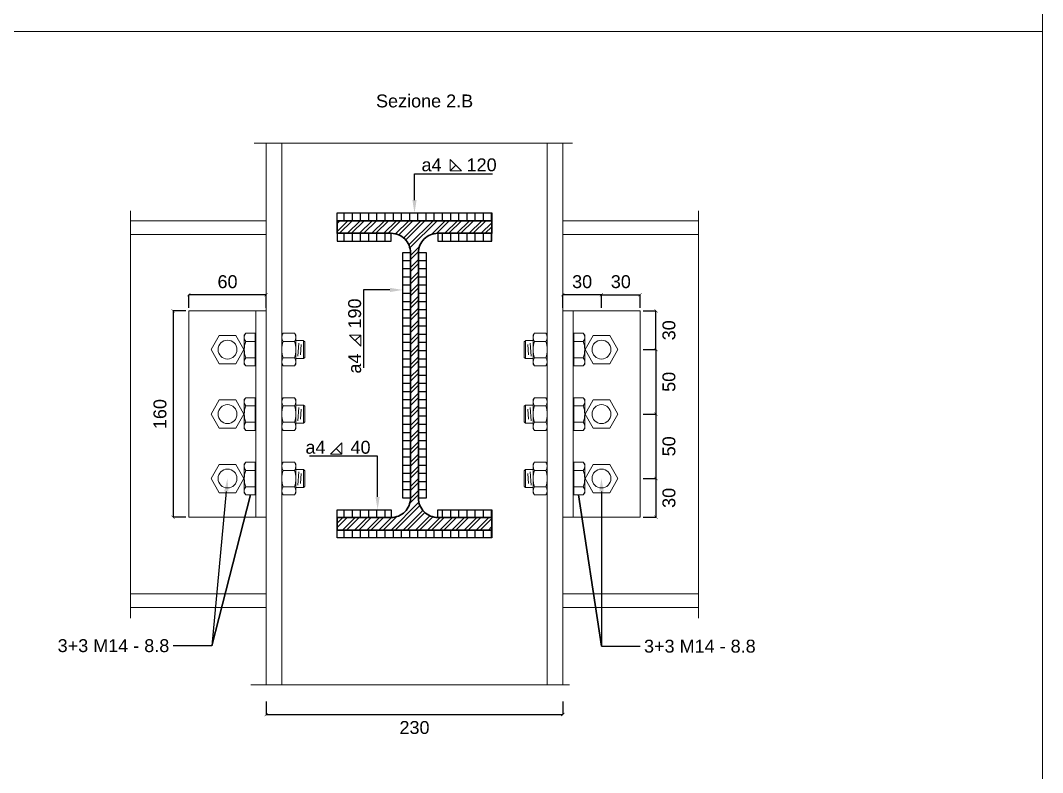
# Model space of a CAD drawing. Header units: millimetres. Extents: x 1415 to 3549, y 2194 to 4677.
# Drawn here: x 1784.162 to 1784.955, y 2312.565 to 2313.148 of the extents above; entities that cross this region are included whole.
import ezdxf
from ezdxf import colors
from ezdxf.entities.mleader import LeaderData, LeaderLine
from ezdxf.math import Vec2, Vec3

# ---------------------------------------------------------------- set-up
doc = ezdxf.new("R2010")
doc.units = ezdxf.units.MM
doc.linetypes.add('ACAD_ISO02W100', pattern=[15, 12, -3])
doc.linetypes.add('DASHDOT', pattern=[1, 0.5, -0.25, 0, -0.25])
doc.layers.get('0').update_dxf_attribs({"plot": 0})
for name, color, linetype, lineweight in [('bulloni', 170, 'Continuous', 15), ('giunti', 7, 'Continuous', 15), ('Layer3', 7, 'Continuous', 15), ('Layer4', 7, 'Continuous', 15), ('quote', 252, 'Continuous', 5), ('sezionato particolari', 7, 'Continuous', 30), ('sezione', 18, 'ACAD_ISO02W100', 20)]:
    doc.layers.add(name, color=color, linetype=linetype, lineweight=lineweight)
doc.layers.add('retini', color=7, linetype='DASHDOT', lineweight=9, true_color=0x636466)
doc.layers.add('saldatura', color=6, linetype='Continuous')
doc.styles.get("Standard").update_dxf_attribs({"font": 'arial.ttf'})
doc.dimstyles.new('quote acciaio', dxfattribs={"dimtxt": 0.01, "dimasz": 0.0025, "dimexe": 0, "dimexo": 0, "dimgap": 0.005, "dimtad": 2, "dimdec": 0, "dimlfac": 1000, "dimzin": 0, "dimdsep": 46, "dimtxsty": 'Standard', "dimblk": 'ARCHTICK', "dimcen": 0, "dimclre": 252, "dimadec": 0, "dimazin": 0, "dimtfac": 1, "dimtdec": 0, "dimtofl": 0, "dimtmove": 0, "dimatfit": 3, "dimfxl": 0.01, "dimfxlon": 1, "dimtolj": 1, "dimtzin": 0, "dimarcsym": 0})

# ---------------------------------------------------------------- blocks, each defined once
blk = doc.blocks.new('_ArchTick')
at = {"color": 0, "linetype": 'ByBlock', "const_width": 0.15}
blk.add_lwpolyline([(-0.5, -0.5), (0.5, 0.5)], dxfattribs=at)
blk = doc.blocks.new('*D726')
at = {"layer": 'Defpoints', "color": 0, "transparency": 16777216}
for p in [(1784.35299, 2313.05303), (1784.58299, 2313.05303), (1784.58299, 2312.60988)]:
    blk.add_point(p, dxfattribs=at)
at = {"layer": 'quote', "color": 252, "lineweight": -2, "transparency": 16777216}
for p, q in [((1784.35299, 2312.61988), (1784.35299, 2312.60988)), ((1784.58299, 2312.61988), (1784.58299, 2312.60988))]:
    blk.add_line(p, q, dxfattribs=at)
at = {"layer": 'quote', "color": 0, "linetype": 'Continuous', "lineweight": -2, "transparency": 16777216}
blk.add_line((1784.35299, 2312.60988), (1784.58299, 2312.60988), dxfattribs=at)
at = {"layer": 'quote', "color": 0, "lineweight": -2, "transparency": 16777216, "xscale": 0.0025, "yscale": 0.0025, "zscale": 0.0025, "rotation": 180}
blk.add_blockref('_ArchTick', (1784.35299, 2312.60988), dxfattribs=at)
at = {"layer": 'quote', "color": 0, "lineweight": -2, "transparency": 16777216, "xscale": 0.0025, "yscale": 0.0025, "zscale": 0.0025}
blk.add_blockref('_ArchTick', (1784.58299, 2312.60988), dxfattribs=at)
at = {"layer": 'quote', "color": 0, "transparency": 16777216, "insert": (1784.46799, 2312.59977), "char_height": 0.01, "attachment_point": 5}
blk.add_mtext('\\A1;230', dxfattribs=at)
blk = doc.blocks.new('*D725')
at = {"layer": 'Defpoints', "color": 0, "transparency": 16777216}
for p in [(1784.61299, 2312.89293), (1784.61299, 2312.84293), (1784.65524, 2312.84293)]:
    blk.add_point(p, dxfattribs=at)
at = {"layer": 'quote', "color": 252, "lineweight": -2, "transparency": 16777216}
for p, q in [((1784.64524, 2312.89293), (1784.65524, 2312.89293)), ((1784.64524, 2312.84293), (1784.65524, 2312.84293))]:
    blk.add_line(p, q, dxfattribs=at)
at = {"layer": 'quote', "color": 0, "linetype": 'Continuous', "lineweight": -2, "transparency": 16777216}
blk.add_line((1784.65524, 2312.89293), (1784.65524, 2312.84293), dxfattribs=at)
at = {"layer": 'quote', "color": 0, "lineweight": -2, "transparency": 16777216, "xscale": 0.0025, "yscale": 0.0025, "zscale": 0.0025}
for p, rotation in [((1784.65524, 2312.89293), 90), ((1784.65524, 2312.84293), 270)]:
    blk.add_blockref('_ArchTick', p, dxfattribs=dict(at, rotation=rotation))
at = {"layer": 'quote', "color": 0, "transparency": 16777216, "insert": (1784.66534, 2312.86793), "char_height": 0.01, "attachment_point": 5, "rotation": 90}
blk.add_mtext('\\A1;50', dxfattribs=at)
blk = doc.blocks.new('*D724')
at = {"layer": 'Defpoints', "color": 0, "transparency": 16777216}
for p in [(1784.61299, 2312.84293), (1784.61299, 2312.79293), (1784.65524, 2312.79293)]:
    blk.add_point(p, dxfattribs=at)
at = {"layer": 'quote', "color": 252, "lineweight": -2, "transparency": 16777216}
for p, q in [((1784.64524, 2312.84293), (1784.65524, 2312.84293)), ((1784.64524, 2312.79293), (1784.65524, 2312.79293))]:
    blk.add_line(p, q, dxfattribs=at)
at = {"layer": 'quote', "color": 0, "linetype": 'Continuous', "lineweight": -2, "transparency": 16777216}
blk.add_line((1784.65524, 2312.84293), (1784.65524, 2312.79293), dxfattribs=at)
at = {"layer": 'quote', "color": 0, "lineweight": -2, "transparency": 16777216, "xscale": 0.0025, "yscale": 0.0025, "zscale": 0.0025}
for p, rotation in [((1784.65524, 2312.84293), 90), ((1784.65524, 2312.79293), 270)]:
    blk.add_blockref('_ArchTick', p, dxfattribs=dict(at, rotation=rotation))
at = {"layer": 'quote', "color": 0, "transparency": 16777216, "insert": (1784.66534, 2312.81793), "char_height": 0.01, "attachment_point": 5, "rotation": 90}
blk.add_mtext('\\A1;50', dxfattribs=at)
blk = doc.blocks.new('*D727')
at = {"layer": 'Defpoints', "color": 0, "transparency": 16777216}
for p in [(1784.61299, 2312.79293), (1784.61299, 2312.76293), (1784.65524, 2312.76293)]:
    blk.add_point(p, dxfattribs=at)
at = {"layer": 'quote', "color": 252, "lineweight": -2, "transparency": 16777216}
for p, q in [((1784.64524, 2312.79293), (1784.65524, 2312.79293)), ((1784.64524, 2312.76293), (1784.65524, 2312.76293))]:
    blk.add_line(p, q, dxfattribs=at)
at = {"layer": 'quote', "color": 0, "linetype": 'Continuous', "lineweight": -2, "transparency": 16777216}
blk.add_line((1784.65524, 2312.79293), (1784.65524, 2312.76293), dxfattribs=at)
at = {"layer": 'quote', "color": 0, "lineweight": -2, "transparency": 16777216, "xscale": 0.0025, "yscale": 0.0025, "zscale": 0.0025}
for p, rotation in [((1784.65524, 2312.79293), 90), ((1784.65524, 2312.76293), 270)]:
    blk.add_blockref('_ArchTick', p, dxfattribs=dict(at, rotation=rotation))
at = {"layer": 'quote', "color": 0, "transparency": 16777216, "insert": (1784.66535, 2312.77793), "char_height": 0.01, "attachment_point": 5, "rotation": 90}
blk.add_mtext('\\A1;30', dxfattribs=at)
blk = doc.blocks.new('*D728')
at = {"layer": 'Defpoints', "color": 0, "transparency": 16777216}
for p in [(1784.61299, 2312.92293), (1784.65524, 2312.92293), (1784.61299, 2312.89293)]:
    blk.add_point(p, dxfattribs=at)
at = {"layer": 'quote', "color": 252, "lineweight": -2, "transparency": 16777216}
for p, q in [((1784.64524, 2312.92293), (1784.65524, 2312.92293)), ((1784.64524, 2312.89293), (1784.65524, 2312.89293))]:
    blk.add_line(p, q, dxfattribs=at)
at = {"layer": 'quote', "color": 0, "linetype": 'Continuous', "lineweight": -2, "transparency": 16777216}
blk.add_line((1784.65524, 2312.89293), (1784.65524, 2312.92293), dxfattribs=at)
at = {"layer": 'quote', "color": 0, "lineweight": -2, "transparency": 16777216, "xscale": 0.0025, "yscale": 0.0025, "zscale": 0.0025}
for p, rotation in [((1784.65524, 2312.92293), 90), ((1784.65524, 2312.89293), 270)]:
    blk.add_blockref('_ArchTick', p, dxfattribs=dict(at, rotation=rotation))
at = {"layer": 'quote', "color": 0, "transparency": 16777216, "insert": (1784.66535, 2312.90793), "char_height": 0.01, "attachment_point": 5, "rotation": 90}
blk.add_mtext('\\A1;30', dxfattribs=at)
blk = doc.blocks.new('*D729')
at = {"layer": 'Defpoints', "color": 0, "transparency": 16777216}
for p in [(1784.64299, 2312.93546), (1784.61299, 2312.89293), (1784.64299, 2312.89293)]:
    blk.add_point(p, dxfattribs=at)
at = {"layer": 'quote', "color": 252, "lineweight": -2, "transparency": 16777216}
for p, q in [((1784.61299, 2312.92546), (1784.61299, 2312.93546)), ((1784.64299, 2312.92546), (1784.64299, 2312.93546))]:
    blk.add_line(p, q, dxfattribs=at)
at = {"layer": 'quote', "color": 0, "linetype": 'Continuous', "lineweight": -2, "transparency": 16777216}
blk.add_line((1784.61299, 2312.93546), (1784.64299, 2312.93546), dxfattribs=at)
at = {"layer": 'quote', "color": 0, "lineweight": -2, "transparency": 16777216, "xscale": 0.0025, "yscale": 0.0025, "zscale": 0.0025, "rotation": 180}
blk.add_blockref('_ArchTick', (1784.61299, 2312.93546), dxfattribs=at)
at = {"layer": 'quote', "color": 0, "lineweight": -2, "transparency": 16777216, "xscale": 0.0025, "yscale": 0.0025, "zscale": 0.0025}
blk.add_blockref('_ArchTick', (1784.64299, 2312.93546), dxfattribs=at)
at = {"layer": 'quote', "color": 0, "transparency": 16777216, "insert": (1784.62799, 2312.94557), "char_height": 0.01, "attachment_point": 5}
blk.add_mtext('\\A1;30', dxfattribs=at)
blk = doc.blocks.new('*D730')
at = {"layer": 'Defpoints', "color": 0, "transparency": 16777216}
for p in [(1784.58299, 2312.93546), (1784.58299, 2312.89293), (1784.61299, 2312.89293)]:
    blk.add_point(p, dxfattribs=at)
at = {"layer": 'quote', "color": 252, "lineweight": -2, "transparency": 16777216}
for p, q in [((1784.58299, 2312.92546), (1784.58299, 2312.93546)), ((1784.61299, 2312.92546), (1784.61299, 2312.93546))]:
    blk.add_line(p, q, dxfattribs=at)
at = {"layer": 'quote', "color": 0, "linetype": 'Continuous', "lineweight": -2, "transparency": 16777216}
blk.add_line((1784.61299, 2312.93546), (1784.58299, 2312.93546), dxfattribs=at)
at = {"layer": 'quote', "color": 0, "lineweight": -2, "transparency": 16777216, "xscale": 0.0025, "yscale": 0.0025, "zscale": 0.0025, "rotation": 180}
blk.add_blockref('_ArchTick', (1784.58299, 2312.93546), dxfattribs=at)
at = {"layer": 'quote', "color": 0, "lineweight": -2, "transparency": 16777216, "xscale": 0.0025, "yscale": 0.0025, "zscale": 0.0025}
blk.add_blockref('_ArchTick', (1784.61299, 2312.93546), dxfattribs=at)
at = {"layer": 'quote', "color": 0, "transparency": 16777216, "insert": (1784.59799, 2312.94557), "char_height": 0.01, "attachment_point": 5}
blk.add_mtext('\\A1;30', dxfattribs=at)
blk = doc.blocks.new('*D731')
at = {"layer": 'Defpoints', "color": 0, "transparency": 16777216}
for p in [(1784.32299, 2312.92293), (1784.28075, 2312.76293), (1784.32299, 2312.76293)]:
    blk.add_point(p, dxfattribs=at)
at = {"layer": 'quote', "color": 252, "lineweight": -2, "transparency": 16777216}
for p, q in [((1784.29075, 2312.92293), (1784.28075, 2312.92293)), ((1784.29075, 2312.76293), (1784.28075, 2312.76293))]:
    blk.add_line(p, q, dxfattribs=at)
at = {"layer": 'quote', "color": 0, "linetype": 'Continuous', "lineweight": -2, "transparency": 16777216}
blk.add_line((1784.28075, 2312.92293), (1784.28075, 2312.76293), dxfattribs=at)
at = {"layer": 'quote', "color": 0, "lineweight": -2, "transparency": 16777216, "xscale": 0.0025, "yscale": 0.0025, "zscale": 0.0025}
for p, rotation in [((1784.28075, 2312.92293), 90), ((1784.28075, 2312.76293), 270)]:
    blk.add_blockref('_ArchTick', p, dxfattribs=dict(at, rotation=rotation))
at = {"layer": 'quote', "color": 0, "transparency": 16777216, "insert": (1784.27064, 2312.84293), "char_height": 0.01, "attachment_point": 5, "rotation": 90}
blk.add_mtext('\\A1;160', dxfattribs=at)
blk = doc.blocks.new('*D732')
at = {"layer": 'Defpoints', "color": 0, "transparency": 16777216}
for p in [(1784.29299, 2312.93546), (1784.29299, 2312.89293), (1784.35299, 2312.89293)]:
    blk.add_point(p, dxfattribs=at)
at = {"layer": 'quote', "color": 252, "lineweight": -2, "transparency": 16777216}
for p, q in [((1784.29299, 2312.92546), (1784.29299, 2312.93546)), ((1784.35299, 2312.92546), (1784.35299, 2312.93546))]:
    blk.add_line(p, q, dxfattribs=at)
at = {"layer": 'quote', "color": 0, "linetype": 'Continuous', "lineweight": -2, "transparency": 16777216}
blk.add_line((1784.35299, 2312.93546), (1784.29299, 2312.93546), dxfattribs=at)
at = {"layer": 'quote', "color": 0, "lineweight": -2, "transparency": 16777216, "xscale": 0.0025, "yscale": 0.0025, "zscale": 0.0025}
for p, rotation in [((1784.29299, 2312.93546), 180.000000000217), ((1784.35299, 2312.93546), 2.170263968537256e-10)]:
    blk.add_blockref('_ArchTick', p, dxfattribs=dict(at, rotation=rotation))
at = {"layer": 'quote', "color": 0, "transparency": 16777216, "insert": (1784.32299, 2312.94557), "char_height": 0.01, "attachment_point": 5}
blk.add_mtext('\\A1;60', dxfattribs=at)

msp = doc.modelspace()

# ---------------------------------------------------------------- hatches: boundary and pattern name
at = {"layer": 'retini', "transparency": 33554687}
h = msp.add_hatch(dxfattribs=at)
h.set_pattern_fill('ANSI32', color=256, scale=0.0007)
h.set_pattern_definition([(45, (0, 0), (-0.004714634464, 0.004714634464), []), (45, (0.003143, 0), (-0.004714634464, 0.004714634464), [])])
h.paths.add_polyline_path([(1784.52799, 2312.99293), (1784.46799, 2312.99293), (1784.46799, 2312.87293), (1784.47109, 2312.87293), (1784.47109, 2312.96813, -0.414214), (1784.48609, 2312.98313), (1784.52799, 2312.98313)])
h.paths.add_polyline_path([(1784.46799, 2312.99293), (1784.40799, 2312.99293), (1784.40799, 2312.98313), (1784.44989, 2312.98313, -0.414214), (1784.46489, 2312.96813), (1784.46489, 2312.87293), (1784.46799, 2312.87293)])
h.paths.add_polyline_path([(1784.52799, 2312.76273), (1784.48609, 2312.76273, -0.414214), (1784.47109, 2312.77773), (1784.47109, 2312.87293), (1784.46799, 2312.87293), (1784.46799, 2312.75293), (1784.52799, 2312.75293)])
h.paths.add_polyline_path([(1784.46799, 2312.87293), (1784.46489, 2312.87293), (1784.46489, 2312.77773, -0.414214), (1784.44989, 2312.76273), (1784.40799, 2312.76273), (1784.40799, 2312.75293), (1784.46799, 2312.75293)])
at = {"layer": 'saldatura'}
h = msp.add_hatch(dxfattribs=at)
h.set_pattern_fill('ANSI31', color=256, scale=0.002, angle=225)
h.paths.add_polyline_path([(1784.52799, 2312.99893), (1784.40799, 2312.99893), (1784.40799, 2312.99293), (1784.46799, 2312.99293), (1784.52799, 2312.99293)])
h.paths.add_polyline_path([(1784.44989, 2312.98313), (1784.40799, 2312.98313), (1784.40799, 2312.97713), (1784.44989, 2312.97713)])
h.paths.add_polyline_path([(1784.52799, 2312.98313), (1784.48609, 2312.98313), (1784.48609, 2312.97713), (1784.52799, 2312.97713)])
h.paths.add_polyline_path([(1784.52799, 2312.75293), (1784.40799, 2312.75293), (1784.40799, 2312.74693), (1784.52799, 2312.74693)])
h.paths.add_polyline_path([(1784.52799, 2312.76873), (1784.48609, 2312.76873), (1784.48609, 2312.76273), (1784.52799, 2312.76273)])
h.paths.add_polyline_path([(1784.44989, 2312.76873), (1784.40799, 2312.76873), (1784.40799, 2312.76273), (1784.44989, 2312.76273)])
h = msp.add_hatch(dxfattribs=at)
h.set_pattern_fill('ANSI31', color=256, scale=0.002, angle=135)
h.paths.add_polyline_path([(1784.45889, 2312.77773), (1784.46489, 2312.77773), (1784.46489, 2312.96813), (1784.45889, 2312.96813)])
h.paths.add_polyline_path([(1784.47709, 2312.96813), (1784.47109, 2312.96813), (1784.47109, 2312.77773), (1784.47709, 2312.77773)])

# ---------------------------------------------------------------- linework, layer by layer
at = {"layer": 'bulloni'}
for p, q in [((1784.33599, 2312.90411), (1784.33714, 2312.90563)), ((1784.33599, 2312.88174), (1784.33599, 2312.90411)), ((1784.33714, 2312.90563), (1784.34453, 2312.90563)), ((1784.34453, 2312.89928), (1784.33714, 2312.89928)), ((1784.34453, 2312.88023), (1784.34453, 2312.90563)), ((1784.34453, 2312.90301), (1784.34499, 2312.90301)), ((1784.34499, 2312.88284), (1784.34499, 2312.90301)), ((1784.36499, 2312.90411), (1784.36614, 2312.90563)), ((1784.36614, 2312.90563), (1784.37484, 2312.90563)), ((1784.37484, 2312.89928), (1784.36614, 2312.89928)), ((1784.37599, 2312.90411), (1784.37484, 2312.90563)), ((1784.37599, 2312.88174), (1784.37599, 2312.90411)), ((1784.38197, 2312.89993), (1784.37599, 2312.89993)), ((1784.38197, 2312.88598), (1784.38197, 2312.89987)), ((1784.38289, 2312.89896), (1784.38197, 2312.89987)), ((1784.38289, 2312.8869), (1784.38289, 2312.89896)), ((1784.55309, 2312.89896), (1784.55401, 2312.89987)), ((1784.55309, 2312.8869), (1784.55309, 2312.89896)), ((1784.55401, 2312.89993), (1784.55999, 2312.89993)), ((1784.55401, 2312.88598), (1784.55401, 2312.89987)), ((1784.55999, 2312.90411), (1784.56114, 2312.90563)), ((1784.55999, 2312.88174), (1784.55999, 2312.90411)), ((1784.56984, 2312.90563), (1784.56114, 2312.90563)), ((1784.56114, 2312.89928), (1784.56984, 2312.89928)), ((1784.57099, 2312.90411), (1784.56984, 2312.90563)), ((1784.59099, 2312.88284), (1784.59099, 2312.90301)), ((1784.59145, 2312.90301), (1784.59099, 2312.90301)), ((1784.59145, 2312.88023), (1784.59145, 2312.90563)), ((1784.59884, 2312.90563), (1784.59145, 2312.90563)), ((1784.59145, 2312.89928), (1784.59884, 2312.89928)), ((1784.59999, 2312.90411), (1784.59884, 2312.90563)), ((1784.59999, 2312.88174), (1784.59999, 2312.90411)), ((1784.37819, 2312.89803), (1784.37762, 2312.88782)), ((1784.38008, 2312.89686), (1784.37965, 2312.889)), ((1784.5559, 2312.89686), (1784.55634, 2312.889)), ((1784.5578, 2312.89803), (1784.55837, 2312.88782)), ((1784.33714, 2312.88658), (1784.34453, 2312.88658)), ((1784.34453, 2312.88284), (1784.34499, 2312.88284)), ((1784.36614, 2312.88658), (1784.37484, 2312.88658)), ((1784.38197, 2312.88593), (1784.37599, 2312.88593)), ((1784.38197, 2312.88593), (1784.38289, 2312.88684)), ((1784.55401, 2312.88593), (1784.55309, 2312.88684)), ((1784.55401, 2312.88593), (1784.55999, 2312.88593)), ((1784.56984, 2312.88658), (1784.56114, 2312.88658)), ((1784.59145, 2312.88284), (1784.59099, 2312.88284)), ((1784.59884, 2312.88658), (1784.59145, 2312.88658)), ((1784.33599, 2312.88174), (1784.33714, 2312.88023)), ((1784.33714, 2312.88023), (1784.34453, 2312.88023)), ((1784.36499, 2312.88174), (1784.36614, 2312.88023)), ((1784.36614, 2312.88023), (1784.37484, 2312.88023)), ((1784.37599, 2312.88174), (1784.37484, 2312.88023)), ((1784.55999, 2312.88174), (1784.56114, 2312.88023)), ((1784.56984, 2312.88023), (1784.56114, 2312.88023)), ((1784.57099, 2312.88174), (1784.56984, 2312.88023)), ((1784.59884, 2312.88023), (1784.59145, 2312.88023)), ((1784.59999, 2312.88174), (1784.59884, 2312.88023)), ((1784.33599, 2312.85411), (1784.33714, 2312.85563)), ((1784.33599, 2312.83174), (1784.33599, 2312.85411)), ((1784.33714, 2312.85563), (1784.34453, 2312.85563)), ((1784.34453, 2312.83023), (1784.34453, 2312.85563)), ((1784.34453, 2312.85301), (1784.34499, 2312.85301)), ((1784.34499, 2312.83284), (1784.34499, 2312.85301)), ((1784.36499, 2312.85411), (1784.36614, 2312.85563)), ((1784.36614, 2312.85563), (1784.37484, 2312.85563)), ((1784.37599, 2312.85411), (1784.37484, 2312.85563)), ((1784.37599, 2312.83174), (1784.37599, 2312.85411)), ((1784.55999, 2312.85411), (1784.56114, 2312.85563)), ((1784.55999, 2312.83174), (1784.55999, 2312.85411)), ((1784.56984, 2312.85563), (1784.56114, 2312.85563)), ((1784.57099, 2312.85411), (1784.56984, 2312.85563)), ((1784.59099, 2312.83284), (1784.59099, 2312.85301)), ((1784.59145, 2312.85301), (1784.59099, 2312.85301)), ((1784.59145, 2312.83023), (1784.59145, 2312.85563)), ((1784.59884, 2312.85563), (1784.59145, 2312.85563)), ((1784.59999, 2312.85411), (1784.59884, 2312.85563)), ((1784.59999, 2312.83174), (1784.59999, 2312.85411)), ((1784.34453, 2312.84928), (1784.33714, 2312.84928)), ((1784.37484, 2312.84928), (1784.36614, 2312.84928)), ((1784.38197, 2312.84993), (1784.37599, 2312.84993)), ((1784.37819, 2312.84803), (1784.37762, 2312.83782)), ((1784.38008, 2312.84686), (1784.37965, 2312.839)), ((1784.38197, 2312.83598), (1784.38197, 2312.84987)), ((1784.38289, 2312.84896), (1784.38197, 2312.84987)), ((1784.38289, 2312.8369), (1784.38289, 2312.84896)), ((1784.55309, 2312.84896), (1784.55401, 2312.84987)), ((1784.55309, 2312.8369), (1784.55309, 2312.84896)), ((1784.55401, 2312.84993), (1784.55999, 2312.84993)), ((1784.55401, 2312.83598), (1784.55401, 2312.84987)), ((1784.5559, 2312.84686), (1784.55634, 2312.839)), ((1784.5578, 2312.84803), (1784.55837, 2312.83782)), ((1784.56114, 2312.84928), (1784.56984, 2312.84928)), ((1784.59145, 2312.84928), (1784.59884, 2312.84928)), ((1784.33714, 2312.83658), (1784.34453, 2312.83658)), ((1784.36614, 2312.83658), (1784.37484, 2312.83658)), ((1784.38197, 2312.83593), (1784.37599, 2312.83593)), ((1784.38197, 2312.83593), (1784.38289, 2312.83684)), ((1784.55401, 2312.83593), (1784.55309, 2312.83684)), ((1784.55401, 2312.83593), (1784.55999, 2312.83593)), ((1784.56984, 2312.83658), (1784.56114, 2312.83658)), ((1784.59884, 2312.83658), (1784.59145, 2312.83658)), ((1784.33599, 2312.83174), (1784.33714, 2312.83023)), ((1784.33714, 2312.83023), (1784.34453, 2312.83023)), ((1784.34453, 2312.83284), (1784.34499, 2312.83284)), ((1784.36499, 2312.83174), (1784.36614, 2312.83023)), ((1784.36614, 2312.83023), (1784.37484, 2312.83023)), ((1784.37599, 2312.83174), (1784.37484, 2312.83023)), ((1784.55999, 2312.83174), (1784.56114, 2312.83023)), ((1784.56984, 2312.83023), (1784.56114, 2312.83023)), ((1784.57099, 2312.83174), (1784.56984, 2312.83023)), ((1784.59145, 2312.83284), (1784.59099, 2312.83284)), ((1784.59884, 2312.83023), (1784.59145, 2312.83023)), ((1784.59999, 2312.83174), (1784.59884, 2312.83023)), ((1784.33599, 2312.80411), (1784.33714, 2312.80563)), ((1784.33599, 2312.78174), (1784.33599, 2312.80411)), ((1784.33714, 2312.80563), (1784.34453, 2312.80563)), ((1784.34453, 2312.78023), (1784.34453, 2312.80563)), ((1784.34453, 2312.80301), (1784.34499, 2312.80301)), ((1784.34499, 2312.78284), (1784.34499, 2312.80301)), ((1784.36499, 2312.80411), (1784.36614, 2312.80563)), ((1784.36614, 2312.80563), (1784.37484, 2312.80563)), ((1784.37599, 2312.80411), (1784.37484, 2312.80563)), ((1784.37599, 2312.78174), (1784.37599, 2312.80411)), ((1784.55999, 2312.80411), (1784.56114, 2312.80563)), ((1784.55999, 2312.78174), (1784.55999, 2312.80411)), ((1784.56984, 2312.80563), (1784.56114, 2312.80563)), ((1784.57099, 2312.80411), (1784.56984, 2312.80563)), ((1784.59099, 2312.78284), (1784.59099, 2312.80301)), ((1784.59145, 2312.80301), (1784.59099, 2312.80301)), ((1784.59145, 2312.78023), (1784.59145, 2312.80563)), ((1784.59884, 2312.80563), (1784.59145, 2312.80563)), ((1784.59999, 2312.80411), (1784.59884, 2312.80563)), ((1784.59999, 2312.78174), (1784.59999, 2312.80411)), ((1784.34453, 2312.79928), (1784.33714, 2312.79928)), ((1784.37484, 2312.79928), (1784.36614, 2312.79928)), ((1784.38197, 2312.79993), (1784.37599, 2312.79993)), ((1784.37819, 2312.79803), (1784.37762, 2312.78782)), ((1784.38008, 2312.79686), (1784.37965, 2312.789)), ((1784.38197, 2312.78598), (1784.38197, 2312.79987)), ((1784.38289, 2312.79896), (1784.38197, 2312.79987)), ((1784.38289, 2312.7869), (1784.38289, 2312.79896)), ((1784.55309, 2312.79896), (1784.55401, 2312.79987)), ((1784.55309, 2312.7869), (1784.55309, 2312.79896)), ((1784.55401, 2312.79993), (1784.55999, 2312.79993)), ((1784.55401, 2312.78598), (1784.55401, 2312.79987)), ((1784.5559, 2312.79686), (1784.55634, 2312.789)), ((1784.5578, 2312.79803), (1784.55837, 2312.78782)), ((1784.56114, 2312.79928), (1784.56984, 2312.79928)), ((1784.59145, 2312.79928), (1784.59884, 2312.79928)), ((1784.33599, 2312.78174), (1784.33714, 2312.78023)), ((1784.33714, 2312.78658), (1784.34453, 2312.78658)), ((1784.33714, 2312.78023), (1784.34453, 2312.78023)), ((1784.34453, 2312.78284), (1784.34499, 2312.78284)), ((1784.36499, 2312.78174), (1784.36614, 2312.78023)), ((1784.36614, 2312.78658), (1784.37484, 2312.78658)), ((1784.36614, 2312.78023), (1784.37484, 2312.78023)), ((1784.37599, 2312.78174), (1784.37484, 2312.78023)), ((1784.38197, 2312.78593), (1784.37599, 2312.78593)), ((1784.38197, 2312.78593), (1784.38289, 2312.78684)), ((1784.55401, 2312.78593), (1784.55309, 2312.78684)), ((1784.55401, 2312.78593), (1784.55999, 2312.78593)), ((1784.55999, 2312.78174), (1784.56114, 2312.78023)), ((1784.56984, 2312.78658), (1784.56114, 2312.78658)), ((1784.56984, 2312.78023), (1784.56114, 2312.78023)), ((1784.57099, 2312.78174), (1784.56984, 2312.78023)), ((1784.59145, 2312.78284), (1784.59099, 2312.78284)), ((1784.59884, 2312.78658), (1784.59145, 2312.78658)), ((1784.59884, 2312.78023), (1784.59145, 2312.78023)), ((1784.59999, 2312.78174), (1784.59884, 2312.78023))]:
    msp.add_line(p, q, dxfattribs=at)
for points in [[(1784.33569, 2312.89293), (1784.32934, 2312.88193), (1784.31664, 2312.88193), (1784.31029, 2312.89293), (1784.31664, 2312.90393), (1784.32934, 2312.90393)], [(1784.60029, 2312.89293), (1784.60664, 2312.88193), (1784.61934, 2312.88193), (1784.62569, 2312.89293), (1784.61934, 2312.90393), (1784.60664, 2312.90393)], [(1784.33569, 2312.84293), (1784.32934, 2312.83193), (1784.31664, 2312.83193), (1784.31029, 2312.84293), (1784.31664, 2312.85393), (1784.32934, 2312.85393)], [(1784.60029, 2312.84293), (1784.60664, 2312.83193), (1784.61934, 2312.83193), (1784.62569, 2312.84293), (1784.61934, 2312.85393), (1784.60664, 2312.85393)], [(1784.33569, 2312.79293), (1784.32934, 2312.78193), (1784.31664, 2312.78193), (1784.31029, 2312.79293), (1784.31664, 2312.80393), (1784.32934, 2312.80393)], [(1784.60029, 2312.79293), (1784.60664, 2312.78193), (1784.61934, 2312.78193), (1784.62569, 2312.79293), (1784.61934, 2312.80393), (1784.60664, 2312.80393)]]:
    msp.add_lwpolyline(points, close=True, dxfattribs=at)
for centre in [(1784.32299, 2312.89293), (1784.61299, 2312.89293), (1784.32299, 2312.84293), (1784.61299, 2312.84293), (1784.32299, 2312.79293), (1784.61299, 2312.79293)]:
    msp.add_circle(centre, 0.00733, dxfattribs=at)
for centre, radius, start, end in [((1784.34095, 2312.90245), 0.00495, 140.12945, 219.87055), ((1784.35408, 2312.89293), 0.01809, 159.44272, 200.55728), ((1784.36995, 2312.90245), 0.00495, 140.12945, 219.87055), ((1784.38308, 2312.89293), 0.01809, 159.44272, 200.55728), ((1784.37104, 2312.90245), 0.00495, 320.12945, 39.87055), ((1784.35791, 2312.89293), 0.01809, 339.44272, 20.55728), ((1784.56495, 2312.90245), 0.00495, 140.12945, 219.87055), ((1784.57808, 2312.89293), 0.01809, 159.44272, 200.55728), ((1784.56604, 2312.90245), 0.00495, 320.12945, 39.87055), ((1784.55291, 2312.89293), 0.01809, 339.44272, 20.55728), ((1784.59504, 2312.90245), 0.00495, 320.12945, 39.87055), ((1784.58191, 2312.89293), 0.01809, 339.44272, 20.55728), ((1784.34095, 2312.8834), 0.00495, 140.12945, 219.87055), ((1784.36995, 2312.8834), 0.00495, 140.12945, 219.87055), ((1784.37104, 2312.8834), 0.00495, 320.12945, 39.87055), ((1784.56495, 2312.8834), 0.00495, 140.12945, 219.87055), ((1784.56604, 2312.8834), 0.00495, 320.12945, 39.87055), ((1784.59504, 2312.8834), 0.00495, 320.12945, 39.87055), ((1784.34095, 2312.85245), 0.00495, 140.12945, 219.87055), ((1784.36995, 2312.85245), 0.00495, 140.12945, 219.87055), ((1784.37104, 2312.85245), 0.00495, 320.12945, 39.87055), ((1784.56495, 2312.85245), 0.00495, 140.12945, 219.87055), ((1784.56604, 2312.85245), 0.00495, 320.12945, 39.87055), ((1784.59504, 2312.85245), 0.00495, 320.12945, 39.87055), ((1784.35408, 2312.84293), 0.01809, 159.44272, 200.55728), ((1784.38308, 2312.84293), 0.01809, 159.44272, 200.55728), ((1784.35791, 2312.84293), 0.01809, 339.44272, 20.55728), ((1784.57808, 2312.84293), 0.01809, 159.44272, 200.55728), ((1784.55291, 2312.84293), 0.01809, 339.44272, 20.55728), ((1784.58191, 2312.84293), 0.01809, 339.44272, 20.55728), ((1784.34095, 2312.8334), 0.00495, 140.12945, 219.87055), ((1784.36995, 2312.8334), 0.00495, 140.12945, 219.87055), ((1784.37104, 2312.8334), 0.00495, 320.12945, 39.87055), ((1784.56495, 2312.8334), 0.00495, 140.12945, 219.87055), ((1784.56604, 2312.8334), 0.00495, 320.12945, 39.87055), ((1784.59504, 2312.8334), 0.00495, 320.12945, 39.87055), ((1784.34095, 2312.80245), 0.00495, 140.12945, 219.87055), ((1784.36995, 2312.80245), 0.00495, 140.12945, 219.87055), ((1784.37104, 2312.80245), 0.00495, 320.12945, 39.87055), ((1784.56495, 2312.80245), 0.00495, 140.12945, 219.87055), ((1784.56604, 2312.80245), 0.00495, 320.12945, 39.87055), ((1784.59504, 2312.80245), 0.00495, 320.12945, 39.87055), ((1784.35408, 2312.79293), 0.01809, 159.44272, 200.55728), ((1784.38308, 2312.79293), 0.01809, 159.44272, 200.55728), ((1784.35791, 2312.79293), 0.01809, 339.44272, 20.55728), ((1784.57808, 2312.79293), 0.01809, 159.44272, 200.55728), ((1784.55291, 2312.79293), 0.01809, 339.44272, 20.55728), ((1784.58191, 2312.79293), 0.01809, 339.44272, 20.55728), ((1784.34095, 2312.7834), 0.00495, 140.12945, 219.87055), ((1784.36995, 2312.7834), 0.00495, 140.12945, 219.87055), ((1784.37104, 2312.7834), 0.00495, 320.12945, 39.87055), ((1784.56495, 2312.7834), 0.00495, 140.12945, 219.87055), ((1784.56604, 2312.7834), 0.00495, 320.12945, 39.87055), ((1784.59504, 2312.7834), 0.00495, 320.12945, 39.87055)]:
    msp.add_arc(centre, radius, start, end, dxfattribs=at)
at = {"layer": 'giunti'}
for points in [[(1784.35299, 2312.76293), (1784.29299, 2312.76293), (1784.29299, 2312.92293), (1784.35299, 2312.92293), (1784.35299, 2312.76293)], [(1784.35299, 2312.92293), (1784.34499, 2312.92293), (1784.34499, 2312.76293)], [(1784.58299, 2312.76293), (1784.64299, 2312.76293), (1784.64299, 2312.92293), (1784.58299, 2312.92293), (1784.58299, 2312.76293)], [(1784.58299, 2312.92293), (1784.59099, 2312.92293), (1784.59099, 2312.76293)]]:
    msp.add_lwpolyline(points, dxfattribs=at)
at = {"layer": 'Layer3'}
for points in [[(1781.91158, 2314.18968), (1784.95504, 2314.18968), (1784.95504, 2312.20923), (1781.91158, 2312.20923)], [(1783.39658, 2314.18968), (1784.95504, 2314.18968), (1784.95504, 2313.13968), (1783.39658, 2313.13968)], [(1781.91158, 2313.13968), (1784.95504, 2313.13968), (1784.95504, 2312.20923), (1781.91158, 2312.20923)]]:
    msp.add_lwpolyline(points, close=True, dxfattribs=at)
for points in [[(1784.35299, 2312.63283), (1784.35299, 2313.05303)], [(1784.36499, 2312.63283), (1784.36499, 2313.05303)], [(1784.57099, 2313.05303), (1784.57099, 2312.63283)], [(1784.58299, 2313.05303), (1784.58299, 2312.63283)], [(1784.2477, 2312.99293), (1784.35299, 2312.99293)], [(1784.68828, 2312.99293), (1784.58299, 2312.99293)], [(1784.2477, 2312.98223), (1784.35299, 2312.98223)], [(1784.68828, 2312.98223), (1784.58299, 2312.98223)], [(1784.58299, 2312.70363), (1784.58299, 2312.98223)], [(1784.2477, 2312.70363), (1784.35299, 2312.70363)], [(1784.68828, 2312.70363), (1784.58299, 2312.70363)], [(1784.2477, 2312.69293), (1784.35299, 2312.69293)], [(1784.68828, 2312.69293), (1784.58299, 2312.69293)]]:
    msp.add_lwpolyline(points, dxfattribs=at)
at = {"layer": 'quote', "lineweight": 20}
for points in [[(1784.49569, 2313.04031), (1784.49569, 2313.03157)], [(1784.49569, 2313.04031), (1784.50442, 2313.03157), (1784.50006, 2313.03594), (1784.49569, 2313.03157)], [(1784.50442, 2313.03157), (1784.49569, 2313.03157)], [(1784.41751, 2312.90425), (1784.42625, 2312.90425)], [(1784.41751, 2312.90425), (1784.42625, 2312.89551), (1784.42188, 2312.89988), (1784.42625, 2312.90425)], [(1784.42625, 2312.89551), (1784.42625, 2312.90425)], [(1784.41167, 2312.82055), (1784.40294, 2312.81181), (1784.40731, 2312.81618), (1784.41167, 2312.81181)], [(1784.41167, 2312.82055), (1784.41167, 2312.81181)], [(1784.40294, 2312.81181), (1784.41167, 2312.81181)]]:
    msp.add_lwpolyline(points, dxfattribs=at)
at = {"layer": 'saldatura'}
for points in [[(1784.40799, 2312.99893), (1784.52799, 2312.99893), (1784.52799, 2312.99293), (1784.40799, 2312.99293)], [(1784.40799, 2312.97713), (1784.44989, 2312.97713), (1784.44989, 2312.98313), (1784.40799, 2312.98313)], [(1784.48609, 2312.97713), (1784.52799, 2312.97713), (1784.52799, 2312.98313), (1784.48609, 2312.98313)], [(1784.45889, 2312.77773), (1784.45889, 2312.96813), (1784.46489, 2312.96813), (1784.46489, 2312.77773)], [(1784.47109, 2312.77773), (1784.47109, 2312.96813), (1784.47709, 2312.96813), (1784.47709, 2312.77773)], [(1784.40799, 2312.76873), (1784.44989, 2312.76873), (1784.44989, 2312.76273), (1784.40799, 2312.76273)], [(1784.48609, 2312.76873), (1784.52799, 2312.76873), (1784.52799, 2312.76273), (1784.48609, 2312.76273)], [(1784.40799, 2312.75293), (1784.52799, 2312.75293), (1784.52799, 2312.74693), (1784.40799, 2312.74693)]]:
    msp.add_lwpolyline(points, close=True, dxfattribs=at)
for points in [[(1784.40799, 2312.99293), (1784.40799, 2312.99893)], [(1784.40799, 2312.76273), (1784.40799, 2312.76873)], [(1784.40799, 2312.74693), (1784.40799, 2312.75293)]]:
    msp.add_lwpolyline(points, dxfattribs=at)
at = {"layer": 'sezionato particolari'}
msp.add_lwpolyline([(1784.46489, 2312.77773), (1784.46489, 2312.87293), (1784.46489, 2312.96813, 0.414214), (1784.44989, 2312.98313), (1784.40799, 2312.98313), (1784.40799, 2312.99293), (1784.46799, 2312.99293), (1784.52799, 2312.99293), (1784.52799, 2312.98313), (1784.48609, 2312.98313, 0.414214), (1784.47109, 2312.96813), (1784.47109, 2312.87293), (1784.47109, 2312.77773, 0.414214), (1784.48609, 2312.76273), (1784.52799, 2312.76273), (1784.52799, 2312.75293), (1784.46799, 2312.75293), (1784.40799, 2312.75293), (1784.40799, 2312.76273), (1784.44989, 2312.76273, 0.414214)], format="xyb", close=True, dxfattribs=at)
at = {"layer": 'sezione', "ltscale": 0.2}
for points in [[(1784.34353, 2313.05303), (1784.59057, 2313.05303)], [(1784.2477, 2312.68468), (1784.2477, 2313.00046)], [(1784.68828, 2312.68468), (1784.68828, 2313.00046)], [(1784.34107, 2312.63283), (1784.58811, 2312.63283)]]:
    msp.add_lwpolyline(points, dxfattribs=at)

# ---------------------------------------------------------------- texts
at = {"layer": 'Layer4', "insert": (1784.43816, 2313.09081), "char_height": 0.01, "attachment_point": 1}
msp.add_mtext_dynamic_manual_height_columns('Sezione 2.B', width=40.6484226, gutter_width=12.5, heights=[0], dxfattribs=at)

# ---------------------------------------------------------------- dimensions: what is measured, and where the dimension line sits
at = {"layer": 'quote'}
for base, p1, p2, picture, middle in [((1784.58299, 2312.60988), (1784.35299, 2313.05303), (1784.58299, 2313.05303), '*D726', (1784.46799, 2312.59977)), ((1784.58299, 2312.93546), (1784.61299, 2312.89293), (1784.58299, 2312.89293), '*D730', (1784.59799, 2312.94557)), ((1784.64299, 2312.93546), (1784.61299, 2312.89293), (1784.64299, 2312.89293), '*D729', (1784.62799, 2312.94557))]:
    dim = msp.add_linear_dim(base=base, p1=p1, p2=p2, dimstyle='quote acciaio', dxfattribs=at)
    dim.commit()
    dim.dimension.update_dxf_attribs({"geometry": picture, "text_midpoint": middle})
for base, p1, p2, angle, picture, middle in [((1784.29299, 2312.93546), (1784.35299, 2312.89293), (1784.29299, 2312.89293), 180, '*D732', (1784.32299, 2312.94557)), ((1784.28075, 2312.76293), (1784.32299, 2312.92293), (1784.32299, 2312.76293), 90, '*D731', (1784.27064, 2312.84293)), ((1784.65524, 2312.92293), (1784.61299, 2312.89293), (1784.61299, 2312.92293), 90, '*D728', (1784.66535, 2312.90793)), ((1784.65524, 2312.84293), (1784.61299, 2312.89293), (1784.61299, 2312.84293), 90, '*D725', (1784.66534, 2312.86793)), ((1784.65524, 2312.79293), (1784.61299, 2312.84293), (1784.61299, 2312.79293), 90, '*D724', (1784.66534, 2312.81793)), ((1784.65524, 2312.76293), (1784.61299, 2312.79293), (1784.61299, 2312.76293), 90, '*D727', (1784.66535, 2312.77793))]:
    dim = msp.add_linear_dim(base=base, p1=p1, p2=p2, angle=angle, dimstyle='quote acciaio', dxfattribs=at)
    dim.commit()
    dim.dimension.update_dxf_attribs({"geometry": picture, "text_midpoint": middle})

# ---------------------------------------------------------------- leaders
ml = msp.add_multileader_mtext('Standard', dxfattribs=at)
ml.set_content('a4     120', color=256)
ml.set_leader_properties()
ml.build(insert=Vec2(0, 0))
ml.multileader.update_dxf_attribs({"text_left_attachment_type": 6, "text_right_attachment_type": 6, "dogleg_length": 0.03, "arrow_head_size": 0.01})
ctx = ml.context
ctx.base_point, ctx.char_height, ctx.arrow_head_size, ctx.landing_gap_size, ctx.plane_origin = Vec3(1784.47162, 2313.02926), 0.01, 0.01, 0.003, Vec3(1784.46799, 2312.99693)
ctx.left_attachment, ctx.right_attachment, ctx.text_align_type = 6, 6, 2
notes = []
notes.append((ctx, [(0, (1, 1, 0), (1784.46799, 2313.02926), (1, 0), 0.00363, [(0, [(1784.46799, 2312.99893), (1784.46799, 2313.02926)], 0, [])])]))
ctx.mtext.insert, ctx.mtext.alignment, ctx.mtext.flow_direction = Vec3(1784.5317, 2313.04126), 3, 5
ml = msp.add_multileader_mtext('Standard', dxfattribs=at)
ml.set_content('a4     190', color=256)
ml.set_leader_properties()
ml.build(insert=Vec2(0, 0))
ml.multileader.update_dxf_attribs({"text_left_attachment_type": 6, "text_right_attachment_type": 6, "dogleg_length": 0.00363, "arrow_head_size": 0.01})
ctx = ml.context
ctx.base_point, ctx.char_height, ctx.arrow_head_size, ctx.landing_gap_size, ctx.plane_origin, ctx.plane_x_axis, ctx.plane_y_axis = Vec3(1784.42856, 2312.8725), 0.01, 0.01, 0.003, Vec3(1784.46089, 2312.93921), Vec3(0, 1), Vec3(-1, 0)
ctx.left_attachment, ctx.right_attachment, ctx.text_align_type = 6, 6, 2
notes.append((ctx, [(0, (1, 1, 0), (1784.42856, 2312.93921), (0, -1), 0.00363, [(0, [(1784.45889, 2312.93921), (1784.42856, 2312.93921)], 0, [])])]))
ctx.mtext.insert, ctx.mtext.text_direction, ctx.mtext.rotation, ctx.mtext.alignment, ctx.mtext.flow_direction = Vec3(1784.41656, 2312.93258), Vec3(0, 1), 1.570796, 3, 5
ml = msp.add_multileader_mtext('Standard', dxfattribs=at)
ml.set_content('a4     40', color=256)
ml.set_leader_properties()
ml.build(insert=Vec2(0, 0))
ml.multileader.update_dxf_attribs({"text_left_attachment_type": 6, "text_right_attachment_type": 6, "dogleg_length": 0.03, "arrow_head_size": 0.01})
ctx = ml.context
ctx.base_point, ctx.char_height, ctx.arrow_head_size, ctx.landing_gap_size, ctx.plane_origin = Vec3(1784.38043, 2312.81018), 0.01, 0.01, 0.003, Vec3(1784.43937, 2312.76673)
ctx.left_attachment, ctx.right_attachment = 6, 6
notes.append((ctx, [(0, (1, 1, 0), (1784.43937, 2312.81018), (-1, 0), 0.00363, [(0, [(1784.43937, 2312.76873), (1784.43937, 2312.81018)], 0, [])])]))
ctx.mtext.insert, ctx.mtext.flow_direction = Vec3(1784.38343, 2312.82218), 5
ml = msp.add_multileader_mtext('Standard', dxfattribs=at)
ml.set_content('3+3 M14 - 8.8', color=256)
ml.set_leader_properties()
ml.build(insert=Vec2(0, 0))
ml.multileader.update_dxf_attribs({"dogleg_length": 0.03, "arrow_head_size": 0.01})
ctx = ml.context
ctx.base_point, ctx.char_height, ctx.arrow_head_size, ctx.landing_gap_size, ctx.plane_origin = Vec3(1784.18945, 2312.66323), 0.01, 0.01, 0.003, Vec3(1784.36676, 2312.78887)
ctx.text_align_type = 2
notes.append((ctx, [(0, (1, 1, 0), (1784.31084, 2312.66323), (-1, 0), 0.03, [(1, [(1784.32299, 2312.79293), (1784.31084, 2312.66323), (1784.34084, 2312.78023)], 0, [])])]))
ctx.mtext.insert, ctx.mtext.alignment, ctx.mtext.flow_direction = Vec3(1784.27784, 2312.66832), 3, 5
ml = msp.add_multileader_mtext('Standard', dxfattribs=at)
ml.set_content('3+3 M14 - 8.8', color=256)
ml.set_leader_properties()
ml.build(insert=Vec2(0, 0))
ml.multileader.update_dxf_attribs({"dogleg_length": 0.03, "arrow_head_size": 0.01})
ctx = ml.context
ctx.base_point, ctx.char_height, ctx.arrow_head_size, ctx.landing_gap_size, ctx.plane_origin = Vec3(1784.64299, 2312.66284), 0.01, 0.01, 0.003, Vec3(1784.56922, 2312.78887)
notes.append((ctx, [(0, (1, 1, 0), (1784.61299, 2312.66284), (1, 0), 0.03, [(1, [(1784.61299, 2312.79293), (1784.61299, 2312.66284), (1784.59514, 2312.78023)], 0, [])])]))
ctx.mtext.insert, ctx.mtext.rotation, ctx.mtext.flow_direction = Vec3(1784.64599, 2312.66793), 6.283185, 5
for ctx, leaders in notes:
    for number, flags, end, landing, length, lines in leaders:
        leader = LeaderData()
        leader.index, (leader.has_last_leader_line, leader.has_dogleg_vector, leader.attachment_direction) = number, flags
        leader.last_leader_point, leader.dogleg_vector, leader.dogleg_length = Vec3(end), Vec3(landing), length
        for number, points, colour, breaks in lines:
            line = LeaderLine()
            line.index, line.vertices, line.color, line.breaks = number, Vec3.list(points), colors.encode_raw_color(colour), breaks
            leader.lines.append(line)
        ctx.leaders.append(leader)

doc.saveas('drawing.dxf')
